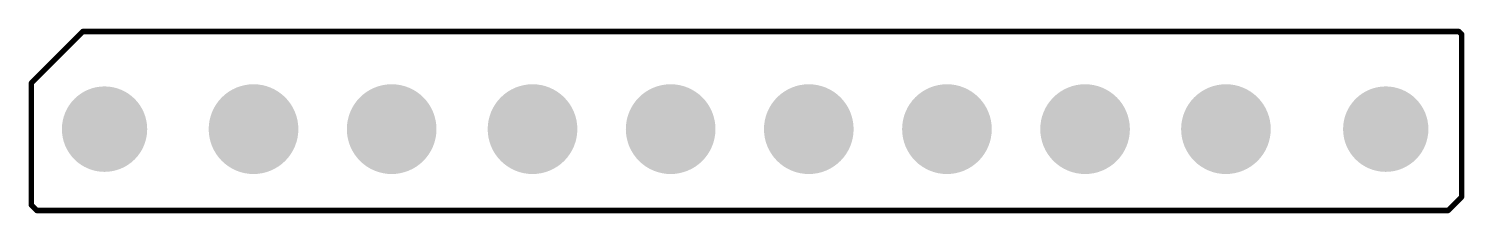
# Model space of a CAD drawing. Header units: millimetres. Extents: x 49.59 to 52.23, y 49.84 to 50.19.
import ezdxf

# ---------------------------------------------------------------- set-up
doc = ezdxf.new("R2010")
doc.units = ezdxf.units.MM
doc.header["$MEASUREMENT"] = 0
for name, color, linetype in [('BottomLayer', 5, 'Continuous'), ('BottomSolder', 6, 'Continuous'), ('PadHoleLayer', 156, 'Continuous'), ('TopLayer', 1, 'Continuous'), ('TopOverlay', 2, 'Continuous'), ('TopSolder', 216, 'Continuous')]:
    doc.layers.add(name, color=color, linetype=linetype)

msp = doc.modelspace()

# ---------------------------------------------------------------- linework, layer by layer
at = {"layer": 'BottomLayer', "const_width": 0.03}
for points in [[(49.71, 50, 1), (49.74, 50, 1)], [(49.985, 50, 1), (50.015, 50, 1)], [(50.24, 50, 1), (50.27, 50, 1)], [(50.5, 50, 1), (50.53, 50, 1)], [(50.755, 50, 1), (50.785, 50, 1)], [(51.01, 50, 1), (51.04, 50, 1)], [(51.265, 50, 1), (51.295, 50, 1)], [(51.52, 50, 1), (51.55, 50, 1)], [(51.78, 50, 1), (51.81, 50, 1)], [(52.075, 50, 1), (52.105, 50, 1)]]:
    msp.add_lwpolyline(points, format="xyb", close=True, dxfattribs=at)
at = {"layer": 'BottomSolder', "const_width": 0.034}
for points in [[(49.708, 50, 1), (49.742, 50, 1)], [(49.983, 50, 1), (50.017, 50, 1)], [(50.238, 50, 1), (50.272, 50, 1)], [(50.498, 50, 1), (50.532, 50, 1)], [(50.753, 50, 1), (50.787, 50, 1)], [(51.008, 50, 1), (51.042, 50, 1)], [(51.263, 50, 1), (51.297, 50, 1)], [(51.518, 50, 1), (51.552, 50, 1)], [(51.778, 50, 1), (51.812, 50, 1)], [(52.073, 50, 1), (52.107, 50, 1)]]:
    msp.add_lwpolyline(points, format="xyb", close=True, dxfattribs=at)
at = {"layer": 'PadHoleLayer'}
for points, const_width in [([(49.6856, 50, 1), (49.7644, 50, 1)], 0.0787), ([(52.0506, 50, 1), (52.1294, 50, 1)], 0.0787), ([(49.9852, 50, 1), (50.0148, 50, 1)], 0.0295), ([(50.2402, 50, 1), (50.2698, 50, 1)], 0.0295), ([(50.5002, 50, 1), (50.5298, 50, 1)], 0.0295), ([(50.7552, 50, 1), (50.7848, 50, 1)], 0.0295), ([(51.0102, 50, 1), (51.0398, 50, 1)], 0.0295), ([(51.2652, 50, 1), (51.2948, 50, 1)], 0.0295), ([(51.5202, 50, 1), (51.5498, 50, 1)], 0.0295), ([(51.7802, 50, 1), (51.8098, 50, 1)], 0.0295)]:
    msp.add_lwpolyline(points, format="xyb", close=True, dxfattribs=dict(at, const_width=const_width))
at = {"layer": 'TopLayer'}
for points, const_width in [([(49.6955, 50, 1), (49.7545, 50, 1)], 0.0591), ([(49.9606, 50, 1), (50.0394, 50, 1)], 0.0787), ([(50.2156, 50, 1), (50.2944, 50, 1)], 0.0787), ([(50.4756, 50, 1), (50.5544, 50, 1)], 0.0787), ([(50.7306, 50, 1), (50.8094, 50, 1)], 0.0787), ([(50.9856, 50, 1), (51.0644, 50, 1)], 0.0787), ([(51.2406, 50, 1), (51.3194, 50, 1)], 0.0787), ([(51.4956, 50, 1), (51.5744, 50, 1)], 0.0787), ([(51.7556, 50, 1), (51.8344, 50, 1)], 0.0787), ([(52.0605, 50, 1), (52.1195, 50, 1)], 0.0591)]:
    msp.add_lwpolyline(points, format="xyb", close=True, dxfattribs=dict(at, const_width=const_width))
at = {"layer": 'TopOverlay', "const_width": 0.01}
for points in [[(49.59, 50.085), (49.685, 50.18)], [(49.685, 50.18), (52.225, 50.18)], [(52.225, 50.18), (52.23, 50.175)], [(52.23, 49.875), (52.23, 50.175)], [(49.59, 49.86), (49.59, 50.085)], [(52.205, 49.85), (52.23, 49.875)], [(49.59, 49.86), (49.6, 49.85)], [(49.6, 49.85), (52.205, 49.85)]]:
    msp.add_lwpolyline(points, dxfattribs=at)
at = {"layer": 'TopOverlay', "const_width": 0.005}
for points in [[(49.6825, 50.18, 1), (49.6875, 50.18, 1)], [(49.6825, 50.18, 1), (49.6875, 50.18, 1)], [(52.2225, 50.18, 1), (52.2275, 50.18, 1)], [(52.2225, 50.18, 1), (52.2275, 50.18, 1)], [(52.2275, 50.175, 1), (52.2325, 50.175, 1)], [(52.2275, 50.175, 1), (52.2325, 50.175, 1)], [(49.5875, 50.085, 1), (49.5925, 50.085, 1)], [(49.5875, 50.085, 1), (49.5925, 50.085, 1)], [(52.2275, 49.875, 1), (52.2325, 49.875, 1)], [(52.2275, 49.875, 1), (52.2325, 49.875, 1)], [(49.5875, 49.86, 1), (49.5925, 49.86, 1)], [(49.5875, 49.86, 1), (49.5925, 49.86, 1)], [(49.5975, 49.85, 1), (49.6025, 49.85, 1)], [(49.5975, 49.85, 1), (49.6025, 49.85, 1)], [(52.2025, 49.85, 1), (52.2075, 49.85, 1)], [(52.2025, 49.85, 1), (52.2075, 49.85, 1)]]:
    msp.add_lwpolyline(points, format="xyb", close=True, dxfattribs=at)
at = {"layer": 'TopSolder'}
for points, const_width in [([(49.6935, 50, 1), (49.7565, 50, 1)], 0.0631), ([(49.9586, 50, 1), (50.0414, 50, 1)], 0.0827), ([(50.2136, 50, 1), (50.2964, 50, 1)], 0.0827), ([(50.4736, 50, 1), (50.5564, 50, 1)], 0.0827), ([(50.7286, 50, 1), (50.8114, 50, 1)], 0.0827), ([(50.9836, 50, 1), (51.0664, 50, 1)], 0.0827), ([(51.2386, 50, 1), (51.3214, 50, 1)], 0.0827), ([(51.4936, 50, 1), (51.5764, 50, 1)], 0.0827), ([(51.7536, 50, 1), (51.8364, 50, 1)], 0.0827), ([(52.0585, 50, 1), (52.1215, 50, 1)], 0.0631)]:
    msp.add_lwpolyline(points, format="xyb", close=True, dxfattribs=dict(at, const_width=const_width))

doc.saveas('drawing.dxf')
